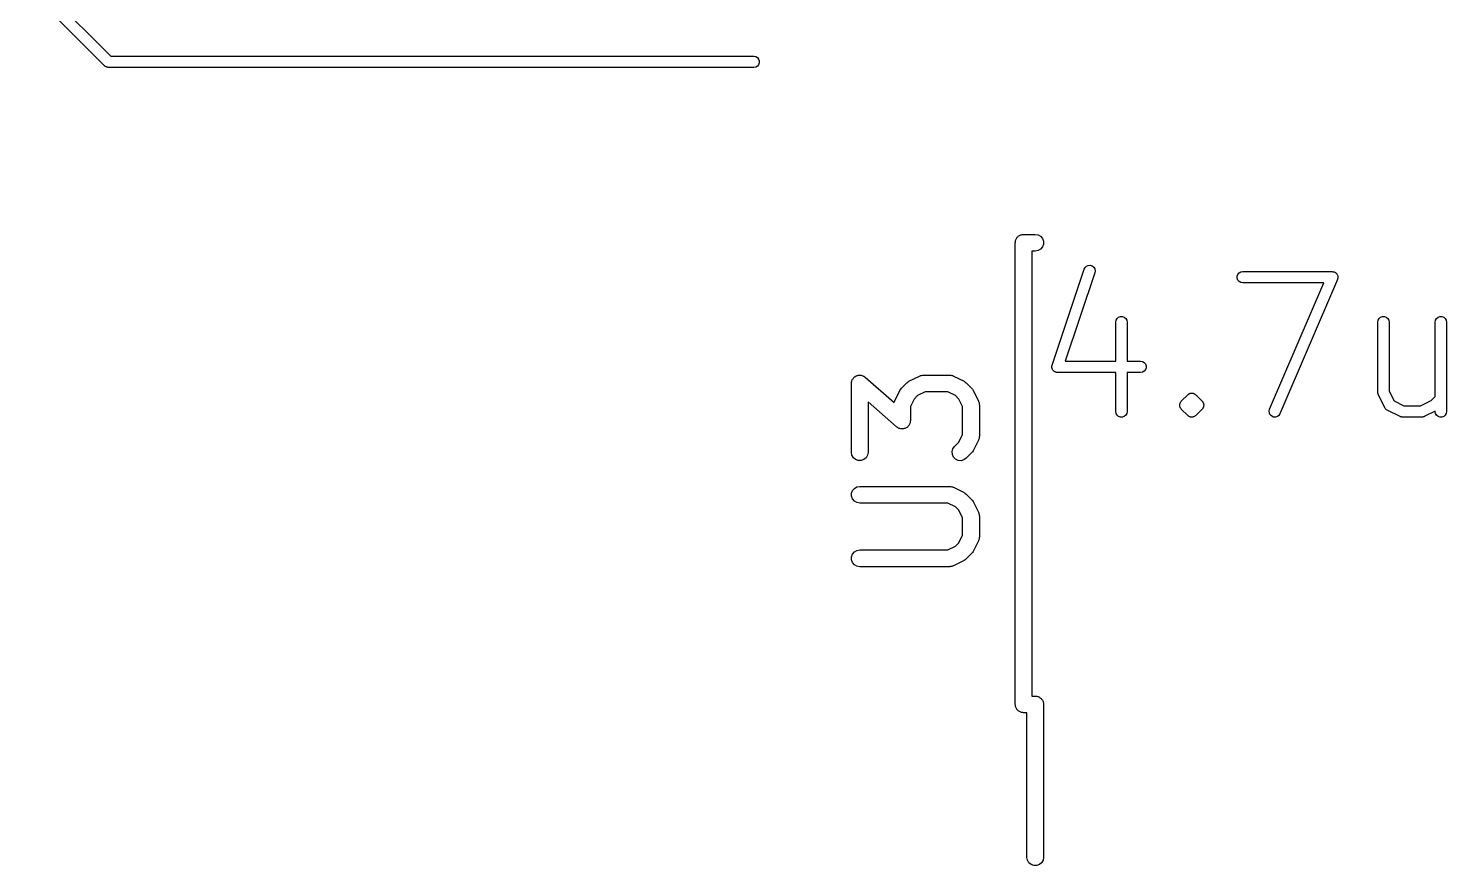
# Model space of a CAD drawing. Extents: x -2.2 to 75.9, y -81.1 to 9.2.
# Drawn here: x 5.98 to 18.73, y -42.52 to -35 of the extents above; entities that cross this region are included whole.
import ezdxf

# ---------------------------------------------------------------- set-up
doc = ezdxf.new("R2010")
doc.units = 0
doc.header["$MEASUREMENT"] = 0
doc.layers.add('BLACK', color=7, linetype='CONTINUOUS')

msp = doc.modelspace()

# ---------------------------------------------------------------- linework, layer by layer
at = {"layer": 'Black'}
for p, q in [((6.66464, -35.3354), (5.97929, -34.65)), ((6.03536, -34.5646), (6.72071, -35.25)), ((6.72071, -35.25), (12.5, -35.25)), ((12.5, -35.25), (12.5171, -35.253)), ((12.5171, -35.253), (12.5321, -35.2617)), ((12.5321, -35.2617), (12.5433, -35.275)), ((12.5433, -35.275), (12.5492, -35.2913)), ((12.5492, -35.3087), (12.5433, -35.325)), ((12.5492, -35.2913), (12.5492, -35.3087)), ((6.66645, -35.3366), (6.66464, -35.3354)), ((6.66786, -35.3383), (6.66645, -35.3366)), ((6.67352, -35.3416), (6.66786, -35.3383)), ((6.67887, -35.3453), (6.67352, -35.3416)), ((6.68099, -35.3459), (6.67887, -35.3453)), ((6.6829, -35.347), (6.68099, -35.3459)), ((6.68934, -35.3481), (6.6829, -35.347)), ((6.69564, -35.3498), (6.68934, -35.3481)), ((6.69783, -35.3496), (6.69564, -35.3498)), ((6.7, -35.35), (6.69783, -35.3496)), ((12.5, -35.35), (6.7, -35.35)), ((12.5171, -35.347), (12.5, -35.35)), ((12.5321, -35.3383), (12.5171, -35.347)), ((12.5433, -35.325), (12.5321, -35.3383)), ((14.85, -36.925), (14.8511, -36.9185)), ((14.85, -41.075), (14.85, -36.925)), ((14.8511, -36.912), (14.8534, -36.9058)), ((14.8511, -36.9185), (14.8511, -36.912)), ((14.8534, -36.9058), (14.8545, -36.8993)), ((14.8545, -36.8993), (14.8578, -36.8937)), ((14.8578, -36.8937), (14.86, -36.8875)), ((14.86, -36.8875), (14.8643, -36.8825)), ((14.8643, -36.8825), (14.8675, -36.8768)), ((14.8675, -36.8768), (14.8726, -36.8726)), ((14.8726, -36.8726), (14.8768, -36.8675)), ((14.8768, -36.8675), (14.8825, -36.8643)), ((14.8825, -36.8643), (14.8875, -36.86)), ((14.8875, -36.86), (14.8937, -36.8578)), ((14.8937, -36.8578), (14.8993, -36.8545)), ((14.8993, -36.8545), (14.9058, -36.8534)), ((14.9058, -36.8534), (14.912, -36.8511)), ((14.912, -36.8511), (14.9185, -36.8511)), ((14.9185, -36.8511), (14.925, -36.85)), ((14.925, -36.85), (15.03, -36.85)), ((15.03, -36.85), (15.0557, -36.8545)), ((15.0557, -36.8545), (15.0782, -36.8675)), ((15.0782, -36.8675), (15.095, -36.8875)), ((15.095, -36.9625), (15.0782, -36.9825)), ((15.095, -36.8875), (15.1039, -36.912)), ((15.1039, -36.938), (15.095, -36.9625)), ((15.1039, -36.912), (15.1039, -36.938)), ((15.03, -37), (15, -37)), ((15, -37), (15, -41)), ((15.0557, -36.9955), (15.03, -37)), ((15.0782, -36.9825), (15.0557, -36.9955)), ((15.1816, -38.0243), (15.4689, -37.1625)), ((15.5653, -37.1947), (15.3003, -37.9896)), ((15.4689, -37.1625), (15.4773, -37.147)), ((15.4773, -37.147), (15.4905, -37.1353)), ((15.4905, -37.1353), (15.5069, -37.1288)), ((15.5069, -37.1288), (15.5245, -37.1283)), ((15.5245, -37.1283), (15.5413, -37.1339)), ((15.5413, -37.1339), (15.5551, -37.1449)), ((15.5551, -37.1449), (15.5643, -37.1599)), ((15.5643, -37.1599), (15.5679, -37.1772)), ((15.5679, -37.1772), (15.5653, -37.1947)), ((16.8459, -37.2272), (16.8519, -37.2106)), ((16.8519, -37.2106), (16.8633, -37.1971)), ((16.8633, -37.1971), (16.8786, -37.1883)), ((16.8786, -37.1883), (16.8959, -37.1852)), ((16.8959, -37.1852), (17.7003, -37.1852)), ((17.7003, -37.1852), (17.706, -37.1863)), ((17.706, -37.1863), (17.7119, -37.1866)), ((17.7119, -37.1866), (17.7146, -37.1878)), ((17.7146, -37.1878), (17.7176, -37.1883)), ((17.7176, -37.1883), (17.7227, -37.1912)), ((17.7227, -37.1912), (17.7281, -37.1935)), ((17.7281, -37.1935), (17.7303, -37.1956)), ((17.7303, -37.1956), (17.7329, -37.1971)), ((17.7329, -37.1971), (17.7367, -37.2016)), ((17.7367, -37.2016), (17.7409, -37.2056)), ((17.7409, -37.2056), (17.7423, -37.2083)), ((17.7423, -37.2083), (17.7443, -37.2106)), ((17.7443, -37.2106), (17.7463, -37.2161)), ((17.7463, -37.2161), (17.7489, -37.2214)), ((17.7489, -37.2214), (17.7493, -37.2244)), ((17.7493, -37.2244), (17.7503, -37.2272)), ((16.8459, -37.2449), (16.8459, -37.2272)), ((16.8519, -37.2614), (16.8459, -37.2449)), ((16.8633, -37.275), (16.8519, -37.2614)), ((16.8786, -37.2838), (16.8633, -37.275)), ((16.8959, -37.2868), (16.8786, -37.2838)), ((17.6232, -37.2868), (16.8959, -37.2868)), ((17.1365, -38.4225), (17.6232, -37.2868)), ((17.747, -37.2561), (17.2299, -38.4626)), ((17.7483, -37.2504), (17.747, -37.2561)), ((17.7503, -37.2449), (17.7483, -37.2504)), ((17.7503, -37.2272), (17.7503, -37.2331)), ((17.7503, -37.2331), (17.751, -37.2389)), ((17.751, -37.2389), (17.7503, -37.2418)), ((17.7503, -37.2418), (17.7503, -37.2449)), ((15.7566, -37.6208), (15.7654, -37.6056)), ((15.7654, -37.6056), (15.7789, -37.5942)), ((15.7789, -37.5942), (15.7955, -37.5882)), ((15.7955, -37.5882), (15.8132, -37.5882)), ((15.8132, -37.5882), (15.8297, -37.5942)), ((15.8297, -37.5942), (15.8432, -37.6056)), ((15.8432, -37.6056), (15.8521, -37.6208)), ((18.1121, -37.6208), (18.121, -37.6056)), ((18.121, -37.6056), (18.1345, -37.5942)), ((18.1345, -37.5942), (18.1511, -37.5882)), ((18.1511, -37.5882), (18.1687, -37.5882)), ((18.1687, -37.5882), (18.1853, -37.5942)), ((18.1853, -37.5942), (18.1988, -37.6056)), ((18.1988, -37.6056), (18.2076, -37.6208)), ((18.6292, -37.6208), (18.638, -37.6056)), ((18.638, -37.6056), (18.6516, -37.5942)), ((18.6516, -37.5942), (18.6681, -37.5882)), ((18.6681, -37.5882), (18.6858, -37.5882)), ((18.6858, -37.5882), (18.7024, -37.5942)), ((18.7024, -37.5942), (18.7159, -37.6056)), ((18.7159, -37.6056), (18.7247, -37.6208)), ((15.7535, -37.6382), (15.7566, -37.6208)), ((15.7535, -37.9896), (15.7535, -37.6382)), ((15.8521, -37.6208), (15.8551, -37.6382)), ((15.8551, -37.6382), (15.8551, -37.9896)), ((18.1091, -37.6382), (18.1121, -37.6208)), ((18.1091, -38.2702), (18.1091, -37.6382)), ((18.2076, -37.6208), (18.2107, -37.6382)), ((18.2107, -37.6382), (18.2107, -38.2582)), ((18.6262, -37.6382), (18.6292, -37.6208)), ((18.6262, -38.3066), (18.6262, -37.6382)), ((18.7247, -37.6208), (18.7278, -37.6382)), ((18.7278, -37.6382), (18.7278, -38.4425)), ((15.3003, -37.9896), (15.7535, -37.9896)), ((15.8551, -37.9896), (15.9767, -37.9896)), ((15.9767, -37.9896), (15.9941, -37.9926)), ((13.4339, -38.1186), (13.4394, -38.1166)), ((13.4394, -38.1166), (13.4467, -38.1166)), ((13.4467, -38.1166), (13.4539, -38.1155)), ((13.4539, -38.1155), (13.4596, -38.1166)), ((13.4596, -38.1166), (13.4654, -38.1166)), ((13.4654, -38.1166), (13.4723, -38.1191)), ((14.0068, -38.1185), (14.0152, -38.116)), ((14.0152, -38.116), (14.0196, -38.1162)), ((14.0196, -38.1162), (14.0238, -38.1155)), ((14.0238, -38.1155), (14.2619, -38.1155)), ((14.2619, -38.1155), (14.2662, -38.1162)), ((14.2662, -38.1162), (14.2705, -38.116)), ((14.2705, -38.116), (14.2789, -38.1185)), ((15.179, -38.0418), (15.1798, -38.0367)), ((15.1798, -38.0454), (15.179, -38.0418)), ((15.1798, -38.0316), (15.1811, -38.028)), ((15.1798, -38.0367), (15.1798, -38.0316)), ((15.1798, -38.0492), (15.1798, -38.0454)), ((15.1815, -38.054), (15.1798, -38.0492)), ((15.1811, -38.028), (15.1816, -38.0243)), ((15.1826, -38.0591), (15.1815, -38.054)), ((15.1845, -38.0623), (15.1826, -38.0591)), ((15.1858, -38.0658), (15.1845, -38.0623)), ((15.1891, -38.0697), (15.1858, -38.0658)), ((15.1918, -38.0741), (15.1891, -38.0697)), ((15.1947, -38.0764), (15.1918, -38.0741)), ((15.1972, -38.0793), (15.1947, -38.0764)), ((15.2016, -38.0819), (15.1972, -38.0793)), ((15.2056, -38.0851), (15.2016, -38.0819)), ((15.2092, -38.0862), (15.2056, -38.0851)), ((15.2124, -38.0881), (15.2092, -38.0862)), ((15.2175, -38.089), (15.2124, -38.0881)), ((15.2224, -38.0906), (15.2175, -38.089)), ((15.2261, -38.0905), (15.2224, -38.0906)), ((15.2298, -38.0912), (15.2261, -38.0905)), ((15.7535, -38.0912), (15.2298, -38.0912)), ((15.7535, -38.4425), (15.7535, -38.0912)), ((15.9767, -38.0912), (15.8551, -38.0912)), ((15.8551, -38.0912), (15.8551, -38.4425)), ((15.9941, -38.0881), (15.9767, -38.0912)), ((15.9941, -37.9926), (16.0093, -38.0015)), ((16.0093, -38.0793), (15.9941, -38.0881)), ((16.0093, -38.0015), (16.0207, -38.015)), ((16.0207, -38.0658), (16.0093, -38.0793)), ((16.0207, -38.015), (16.0267, -38.0316)), ((16.0267, -38.0492), (16.0207, -38.0658)), ((16.0267, -38.0316), (16.0267, -38.0492)), ((13.3774, -38.1905), (13.3787, -38.1833)), ((13.3774, -38.8095), (13.3774, -38.1905)), ((13.3787, -38.1833), (13.3788, -38.1759)), ((13.3788, -38.1759), (13.3809, -38.1705)), ((13.3809, -38.1705), (13.3819, -38.1648)), ((13.3819, -38.1648), (13.3856, -38.1585)), ((13.3856, -38.1585), (13.3882, -38.1516)), ((13.3882, -38.1516), (13.392, -38.1473)), ((13.392, -38.1473), (13.3949, -38.1423)), ((13.3949, -38.1423), (13.4005, -38.1376)), ((13.4005, -38.1376), (13.4054, -38.132)), ((13.4054, -38.132), (13.4104, -38.1292)), ((13.4104, -38.1292), (13.4149, -38.1255)), ((13.4149, -38.1255), (13.4218, -38.123)), ((13.4218, -38.123), (13.4282, -38.1195)), ((13.4282, -38.1195), (13.4339, -38.1186)), ((13.4723, -38.1191), (13.4795, -38.1205)), ((13.4795, -38.1205), (13.4844, -38.1235)), ((13.4844, -38.1235), (13.4899, -38.1255)), ((13.4899, -38.1255), (13.4955, -38.1302)), ((13.4955, -38.1302), (13.5018, -38.134)), ((13.5018, -38.134), (13.7618, -38.3615)), ((13.8139, -38.2522), (13.821, -38.2425)), ((13.821, -38.2425), (13.8279, -38.2327)), ((13.8279, -38.2327), (13.8755, -38.1851)), ((13.8755, -38.1851), (13.8854, -38.1782)), ((13.8854, -38.1782), (13.895, -38.171)), ((13.895, -38.171), (13.9903, -38.1234)), ((13.9903, -38.1234), (13.9944, -38.1222)), ((13.9944, -38.1222), (13.9982, -38.12)), ((13.9982, -38.12), (14.0068, -38.1185)), ((14.2789, -38.1185), (14.2876, -38.12)), ((14.2876, -38.12), (14.2913, -38.1222)), ((14.2913, -38.1222), (14.2954, -38.1234)), ((14.2954, -38.1234), (14.3907, -38.171)), ((14.3907, -38.171), (14.4003, -38.1782)), ((14.4003, -38.1782), (14.4102, -38.1851)), ((14.4102, -38.1851), (14.4578, -38.2327)), ((14.4578, -38.2327), (14.4647, -38.2425)), ((14.4647, -38.2425), (14.4718, -38.2522)), ((13.7839, -38.5803), (13.5274, -38.3558)), ((13.5274, -38.3558), (13.5274, -38.8095)), ((13.7618, -38.3615), (13.7629, -38.3553)), ((13.7629, -38.3553), (13.765, -38.3516)), ((13.765, -38.3516), (13.7663, -38.3474)), ((13.7663, -38.3474), (13.8139, -38.2522)), ((13.9426, -38.3301), (13.9083, -38.3987)), ((13.973, -38.2997), (13.9426, -38.3301)), ((14.0415, -38.2655), (13.973, -38.2997)), ((14.2442, -38.2655), (14.0415, -38.2655)), ((14.3127, -38.2997), (14.2442, -38.2655)), ((14.3431, -38.3301), (14.3127, -38.2997)), ((14.3774, -38.3987), (14.3431, -38.3301)), ((14.4718, -38.2522), (14.5195, -38.3474)), ((14.5195, -38.3474), (14.5207, -38.3516)), ((14.5207, -38.3516), (14.5229, -38.3553)), ((14.5229, -38.3553), (14.5244, -38.364)), ((14.5244, -38.364), (14.5269, -38.3724)), ((14.5269, -38.3724), (14.5266, -38.3767)), ((16.3294, -38.3764), (16.3298, -38.3719)), ((16.3298, -38.3719), (16.3317, -38.3679)), ((16.3317, -38.3679), (16.3328, -38.3636)), ((16.3328, -38.3636), (16.3354, -38.36)), ((16.3354, -38.36), (16.3372, -38.356)), ((16.3372, -38.356), (16.3404, -38.3528)), ((16.3404, -38.3528), (16.3429, -38.3492)), ((16.3429, -38.3492), (16.4004, -38.2917)), ((16.4004, -38.2917), (16.404, -38.2892)), ((16.404, -38.2892), (16.4072, -38.286)), ((16.4072, -38.286), (16.4092, -38.2851)), ((16.4092, -38.2851), (16.4109, -38.2836)), ((16.4109, -38.2836), (16.413, -38.2829)), ((16.413, -38.2829), (16.4148, -38.2816)), ((16.4148, -38.2816), (16.4191, -38.2805)), ((16.4191, -38.2805), (16.4232, -38.2786)), ((16.4232, -38.2786), (16.4254, -38.2784)), ((16.4254, -38.2784), (16.4275, -38.2776)), ((16.4275, -38.2776), (16.4297, -38.2776)), ((16.4297, -38.2776), (16.4319, -38.277)), ((16.4319, -38.277), (16.4363, -38.2774)), ((16.4363, -38.2774), (16.4407, -38.277)), ((16.4407, -38.277), (16.4429, -38.2776)), ((16.4429, -38.2776), (16.4451, -38.2776)), ((16.4451, -38.2776), (16.4472, -38.2784)), ((16.4472, -38.2784), (16.4495, -38.2786)), ((16.4495, -38.2786), (16.4535, -38.2805)), ((16.4535, -38.2805), (16.4578, -38.2816)), ((16.4578, -38.2816), (16.4596, -38.2829)), ((16.4596, -38.2829), (16.4617, -38.2836)), ((16.4617, -38.2836), (16.4634, -38.2851)), ((16.4634, -38.2851), (16.4654, -38.286)), ((16.4654, -38.286), (16.4686, -38.2892)), ((16.4686, -38.2892), (16.4722, -38.2917)), ((16.4722, -38.2917), (16.5297, -38.3492)), ((16.5297, -38.3492), (16.5322, -38.3528)), ((16.5322, -38.3528), (16.5354, -38.356)), ((16.5354, -38.356), (16.5373, -38.36)), ((16.5373, -38.36), (16.5398, -38.3636)), ((16.5398, -38.3636), (16.541, -38.3679)), ((16.541, -38.3679), (16.5428, -38.3719)), ((16.5428, -38.3719), (16.5432, -38.3764)), ((18.1096, -38.2731), (18.1091, -38.2702)), ((18.1094, -38.276), (18.1096, -38.2731)), ((18.1111, -38.2817), (18.1094, -38.276)), ((18.1121, -38.2876), (18.1111, -38.2817)), ((18.1136, -38.2901), (18.1121, -38.2876)), ((18.1144, -38.2929), (18.1136, -38.2901)), ((18.1719, -38.4078), (18.1144, -38.2929)), ((18.2107, -38.2582), (18.2552, -38.3472)), ((18.2552, -38.3472), (18.3442, -38.3917)), ((18.4926, -38.3917), (18.5894, -38.3433)), ((18.5894, -38.3433), (18.6262, -38.3066)), ((13.9083, -38.3987), (13.9083, -38.5238)), ((14.3774, -38.649), (14.3774, -38.3987)), ((14.5266, -38.3767), (14.5274, -38.381)), ((14.5274, -38.381), (14.5274, -38.6667)), ((15.7566, -38.4599), (15.7535, -38.4425)), ((15.7654, -38.4752), (15.7566, -38.4599)), ((15.7789, -38.4865), (15.7654, -38.4752)), ((15.7955, -38.4926), (15.7789, -38.4865)), ((15.8132, -38.4926), (15.7955, -38.4926)), ((15.8297, -38.4865), (15.8132, -38.4926)), ((15.8432, -38.4752), (15.8297, -38.4865)), ((15.8521, -38.4599), (15.8432, -38.4752)), ((15.8551, -38.4425), (15.8521, -38.4599)), ((16.3283, -38.3807), (16.3294, -38.3764)), ((16.3286, -38.3851), (16.3283, -38.3807)), ((16.3283, -38.3895), (16.3286, -38.3851)), ((16.3294, -38.3938), (16.3283, -38.3895)), ((16.3298, -38.3982), (16.3294, -38.3938)), ((16.3317, -38.4023), (16.3298, -38.3982)), ((16.3328, -38.4066), (16.3317, -38.4023)), ((16.3354, -38.4102), (16.3328, -38.4066)), ((16.3372, -38.4142), (16.3354, -38.4102)), ((16.3404, -38.4174), (16.3372, -38.4142)), ((16.3429, -38.421), (16.3404, -38.4174)), ((16.4004, -38.4785), (16.3429, -38.421)), ((16.404, -38.481), (16.4004, -38.4785)), ((16.4072, -38.4842), (16.404, -38.481)), ((16.4092, -38.4851), (16.4072, -38.4842)), ((16.4109, -38.4865), (16.4092, -38.4851)), ((16.413, -38.4873), (16.4109, -38.4865)), ((16.4148, -38.4886), (16.413, -38.4873)), ((16.4191, -38.4897), (16.4148, -38.4886)), ((16.4232, -38.4916), (16.4191, -38.4897)), ((16.4254, -38.4918), (16.4232, -38.4916)), ((16.4275, -38.4926), (16.4254, -38.4918)), ((16.4297, -38.4926), (16.4275, -38.4926)), ((16.4319, -38.4932), (16.4297, -38.4926)), ((16.4363, -38.4928), (16.4319, -38.4932)), ((16.4407, -38.4932), (16.4363, -38.4928)), ((16.4429, -38.4926), (16.4407, -38.4932)), ((16.4451, -38.4926), (16.4429, -38.4926)), ((16.4472, -38.4918), (16.4451, -38.4926)), ((16.4495, -38.4916), (16.4472, -38.4918)), ((16.4535, -38.4897), (16.4495, -38.4916)), ((16.4578, -38.4886), (16.4535, -38.4897)), ((16.4596, -38.4873), (16.4578, -38.4886)), ((16.4617, -38.4865), (16.4596, -38.4873)), ((16.4634, -38.4851), (16.4617, -38.4865)), ((16.4654, -38.4842), (16.4634, -38.4851)), ((16.4686, -38.481), (16.4654, -38.4842)), ((16.4722, -38.4785), (16.4686, -38.481)), ((16.5297, -38.421), (16.4722, -38.4785)), ((16.5322, -38.4174), (16.5297, -38.421)), ((16.5354, -38.4142), (16.5322, -38.4174)), ((16.5373, -38.4102), (16.5354, -38.4142)), ((16.5398, -38.4066), (16.5373, -38.4102)), ((16.541, -38.4023), (16.5398, -38.4066)), ((16.5428, -38.3982), (16.541, -38.4023)), ((16.5432, -38.3938), (16.5428, -38.3982)), ((16.5432, -38.3764), (16.5444, -38.3807)), ((16.5444, -38.3895), (16.5432, -38.3938)), ((16.5444, -38.3807), (16.544, -38.3851)), ((16.544, -38.3851), (16.5444, -38.3895)), ((17.1325, -38.4397), (17.1365, -38.4225)), ((17.1346, -38.4572), (17.1325, -38.4397)), ((17.1425, -38.473), (17.1346, -38.4572)), ((17.1554, -38.4851), (17.1425, -38.473)), ((17.1716, -38.492), (17.1554, -38.4851)), ((17.1892, -38.493), (17.1716, -38.492)), ((17.2061, -38.4879), (17.1892, -38.493)), ((17.2202, -38.4773), (17.2061, -38.4879)), ((17.2299, -38.4626), (17.2202, -38.4773)), ((18.1763, -38.4138), (18.1719, -38.4078)), ((18.1804, -38.42), (18.1763, -38.4138)), ((18.1816, -38.4209), (18.1804, -38.42)), ((18.1824, -38.422), (18.1816, -38.4209)), ((18.1886, -38.4261), (18.1824, -38.422)), ((18.1946, -38.4305), (18.1886, -38.4261)), ((18.3095, -38.488), (18.1946, -38.4305)), ((18.3123, -38.4888), (18.3095, -38.488)), ((18.3149, -38.4903), (18.3123, -38.4888)), ((18.3207, -38.4913), (18.3149, -38.4903)), ((18.3264, -38.493), (18.3207, -38.4913)), ((18.3294, -38.4928), (18.3264, -38.493)), ((18.3322, -38.4933), (18.3294, -38.4928)), ((18.5046, -38.4933), (18.3322, -38.4933)), ((18.3442, -38.3917), (18.4926, -38.3917)), ((18.5075, -38.4928), (18.5046, -38.4933)), ((18.5104, -38.493), (18.5075, -38.4928)), ((18.5161, -38.4913), (18.5104, -38.493)), ((18.522, -38.4903), (18.5161, -38.4913)), ((18.5245, -38.4888), (18.522, -38.4903)), ((18.5273, -38.488), (18.5245, -38.4888)), ((18.6262, -38.4386), (18.5273, -38.488)), ((18.6262, -38.4425), (18.6262, -38.4386)), ((18.6292, -38.4599), (18.6262, -38.4425)), ((18.638, -38.4752), (18.6292, -38.4599)), ((18.6516, -38.4865), (18.638, -38.4752)), ((18.6681, -38.4926), (18.6516, -38.4865)), ((18.6858, -38.4926), (18.6681, -38.4926)), ((18.7024, -38.4865), (18.6858, -38.4926)), ((18.7159, -38.4752), (18.7024, -38.4865)), ((18.7247, -38.4599), (18.7159, -38.4752)), ((18.7278, -38.4425), (18.7247, -38.4599)), ((13.7902, -38.584), (13.7839, -38.5803)), ((13.7958, -38.5888), (13.7902, -38.584)), ((13.8013, -38.5907), (13.7958, -38.5888)), ((13.8062, -38.5937), (13.8013, -38.5907)), ((13.8134, -38.5952), (13.8062, -38.5937)), ((13.8203, -38.5977), (13.8134, -38.5952)), ((13.8261, -38.5977), (13.8203, -38.5977)), ((13.8318, -38.5988), (13.8261, -38.5977)), ((13.839, -38.5977), (13.8318, -38.5988)), ((13.8464, -38.5977), (13.839, -38.5977)), ((13.8518, -38.5957), (13.8464, -38.5977)), ((13.8575, -38.5948), (13.8518, -38.5957)), ((13.8639, -38.5913), (13.8575, -38.5948)), ((13.8708, -38.5888), (13.8639, -38.5913)), ((13.8753, -38.585), (13.8708, -38.5888)), ((13.8803, -38.5822), (13.8753, -38.585)), ((13.8852, -38.5767), (13.8803, -38.5822)), ((13.8908, -38.572), (13.8852, -38.5767)), ((13.8937, -38.567), (13.8908, -38.572)), ((13.8975, -38.5626), (13.8937, -38.567)), ((13.9001, -38.5558), (13.8975, -38.5626)), ((13.9038, -38.5495), (13.9001, -38.5558)), ((13.9048, -38.5438), (13.9038, -38.5495)), ((13.9069, -38.5384), (13.9048, -38.5438)), ((13.9071, -38.531), (13.9069, -38.5384)), ((13.9083, -38.5238), (13.9071, -38.531)), ((14.3041, -38.7565), (14.3431, -38.7175)), ((14.3431, -38.7175), (14.3774, -38.649)), ((14.5195, -38.7002), (14.4718, -38.7954)), ((14.5207, -38.6961), (14.5195, -38.7002)), ((14.5229, -38.6923), (14.5207, -38.6961)), ((14.5244, -38.6837), (14.5229, -38.6923)), ((14.5269, -38.6752), (14.5244, -38.6837)), ((14.5274, -38.6667), (14.5266, -38.6709)), ((14.5266, -38.6709), (14.5269, -38.6752)), ((13.3819, -38.8352), (13.3774, -38.8095)), ((13.3949, -38.8577), (13.3819, -38.8352)), ((13.4149, -38.8745), (13.3949, -38.8577)), ((13.4394, -38.8834), (13.4149, -38.8745)), ((13.4899, -38.8745), (13.4654, -38.8834)), ((13.5098, -38.8577), (13.4899, -38.8745)), ((13.5229, -38.8352), (13.5098, -38.8577)), ((13.5274, -38.8095), (13.5229, -38.8352)), ((14.2824, -38.803), (14.2892, -38.7778)), ((14.2847, -38.8289), (14.2824, -38.803)), ((14.2957, -38.8525), (14.2847, -38.8289)), ((14.2892, -38.7778), (14.3041, -38.7565)), ((14.3141, -38.871), (14.2957, -38.8525)), ((14.3377, -38.882), (14.3141, -38.871)), ((14.3637, -38.8842), (14.3377, -38.882)), ((14.3888, -38.8775), (14.3637, -38.8842)), ((14.4102, -38.8626), (14.3888, -38.8775)), ((14.4578, -38.8149), (14.4102, -38.8626)), ((14.4647, -38.8051), (14.4578, -38.8149)), ((14.4718, -38.7954), (14.4647, -38.8051)), ((13.4654, -38.8834), (13.4394, -38.8834)), ((13.3874, -39.153), (13.4042, -39.133)), ((13.4042, -39.133), (13.4267, -39.12)), ((13.4267, -39.12), (13.4524, -39.1155)), ((13.4524, -39.1155), (14.2619, -39.1155)), ((14.2619, -39.1155), (14.2662, -39.1162)), ((14.2662, -39.1162), (14.2705, -39.116)), ((14.2705, -39.116), (14.2789, -39.1185)), ((14.2789, -39.1185), (14.2876, -39.12)), ((14.2876, -39.12), (14.2913, -39.1222)), ((14.2913, -39.1222), (14.2954, -39.1234)), ((14.2954, -39.1234), (14.3907, -39.171)), ((13.3785, -39.1775), (13.3874, -39.153)), ((13.3785, -39.2035), (13.3785, -39.1775)), ((13.3874, -39.228), (13.3785, -39.2035)), ((13.4042, -39.2479), (13.3874, -39.228)), ((13.4267, -39.261), (13.4042, -39.2479)), ((13.4524, -39.2655), (13.4267, -39.261)), ((14.3907, -39.171), (14.4003, -39.1782)), ((14.4003, -39.1782), (14.4102, -39.1851)), ((14.4102, -39.1851), (14.4578, -39.2327)), ((14.4578, -39.2327), (14.4647, -39.2425)), ((14.4647, -39.2425), (14.4718, -39.2522)), ((14.4718, -39.2522), (14.5195, -39.3474)), ((14.2442, -39.2655), (13.4524, -39.2655)), ((14.3127, -39.2997), (14.2442, -39.2655)), ((14.3431, -39.3301), (14.3127, -39.2997)), ((14.3774, -39.3987), (14.3431, -39.3301)), ((14.5195, -39.3474), (14.5207, -39.3516)), ((14.5207, -39.3516), (14.5229, -39.3553)), ((14.5229, -39.3553), (14.5244, -39.364)), ((14.5244, -39.364), (14.5269, -39.3724)), ((14.5269, -39.3724), (14.5266, -39.3767)), ((14.5266, -39.3767), (14.5274, -39.381)), ((14.5274, -39.381), (14.5274, -39.5714)), ((14.3774, -39.5537), (14.3774, -39.3987)), ((14.3127, -39.6526), (14.3431, -39.6222)), ((14.3431, -39.6222), (14.3774, -39.5537)), ((14.5195, -39.605), (14.4718, -39.7002)), ((14.5207, -39.6008), (14.5195, -39.605)), ((14.5229, -39.5971), (14.5207, -39.6008)), ((14.5244, -39.5884), (14.5229, -39.5971)), ((14.5269, -39.58), (14.5244, -39.5884)), ((14.5274, -39.5714), (14.5266, -39.5757)), ((14.5266, -39.5757), (14.5269, -39.58)), ((13.3785, -39.7489), (13.3874, -39.7244)), ((13.3785, -39.7749), (13.3785, -39.7489)), ((13.3874, -39.7994), (13.3785, -39.7749)), ((13.3874, -39.7244), (13.4042, -39.7045)), ((13.4042, -39.7045), (13.4267, -39.6914)), ((13.4267, -39.6914), (13.4524, -39.6869)), ((13.4524, -39.6869), (14.2442, -39.6869)), ((14.2442, -39.6869), (14.3127, -39.6526)), ((14.4003, -39.7742), (14.3907, -39.7814)), ((14.4102, -39.7673), (14.4003, -39.7742)), ((14.4578, -39.7197), (14.4102, -39.7673)), ((14.4647, -39.7099), (14.4578, -39.7197)), ((14.4718, -39.7002), (14.4647, -39.7099)), ((13.4042, -39.8194), (13.3874, -39.7994)), ((13.4267, -39.8324), (13.4042, -39.8194)), ((13.4524, -39.8369), (13.4267, -39.8324)), ((14.2619, -39.8369), (13.4524, -39.8369)), ((14.2662, -39.8362), (14.2619, -39.8369)), ((14.2705, -39.8364), (14.2662, -39.8362)), ((14.2789, -39.8339), (14.2705, -39.8364)), ((14.2876, -39.8324), (14.2789, -39.8339)), ((14.2913, -39.8302), (14.2876, -39.8324)), ((14.2954, -39.829), (14.2913, -39.8302)), ((14.3907, -39.7814), (14.2954, -39.829)), ((15, -41), (15.03, -41)), ((15.03, -41), (15.0365, -41.0011)), ((15.0365, -41.0011), (15.043, -41.0011)), ((15.043, -41.0011), (15.0492, -41.0034)), ((15.0492, -41.0034), (15.0557, -41.0045)), ((15.0557, -41.0045), (15.0613, -41.0078)), ((15.0613, -41.0078), (15.0675, -41.01)), ((15.0675, -41.01), (15.0725, -41.0143)), ((15.0725, -41.0143), (15.0782, -41.0175)), ((15.0782, -41.0175), (15.0824, -41.0226)), ((15.0824, -41.0226), (15.0875, -41.0268)), ((15.0875, -41.0268), (15.0907, -41.0325)), ((15.0907, -41.0325), (15.095, -41.0375)), ((15.095, -41.0375), (15.0972, -41.0437)), ((15.0972, -41.0437), (15.1005, -41.0493)), ((15.1005, -41.0493), (15.1016, -41.0558)), ((14.8511, -41.0815), (14.85, -41.075)), ((14.8511, -41.088), (14.8511, -41.0815)), ((14.8534, -41.0942), (14.8511, -41.088)), ((14.8545, -41.1007), (14.8534, -41.0942)), ((14.8578, -41.1063), (14.8545, -41.1007)), ((14.86, -41.1125), (14.8578, -41.1063)), ((14.8643, -41.1175), (14.86, -41.1125)), ((14.8675, -41.1232), (14.8643, -41.1175)), ((14.8726, -41.1274), (14.8675, -41.1232)), ((14.8768, -41.1325), (14.8726, -41.1274)), ((14.8825, -41.1357), (14.8768, -41.1325)), ((14.8875, -41.14), (14.8825, -41.1357)), ((14.8937, -41.1422), (14.8875, -41.14)), ((14.8993, -41.1455), (14.8937, -41.1422)), ((14.9058, -41.1466), (14.8993, -41.1455)), ((14.912, -41.1489), (14.9058, -41.1466)), ((14.9185, -41.1489), (14.912, -41.1489)), ((14.925, -41.15), (14.9185, -41.1489)), ((14.955, -41.15), (14.925, -41.15)), ((14.955, -42.45), (14.955, -41.15)), ((15.1016, -41.0558), (15.1039, -41.062)), ((15.1039, -41.062), (15.1039, -41.0685)), ((15.1039, -41.0685), (15.105, -41.075)), ((15.105, -41.075), (15.105, -42.45)), ((14.9595, -42.4757), (14.955, -42.45)), ((15.105, -42.45), (15.1005, -42.4757)), ((14.9725, -42.4982), (14.9595, -42.4757)), ((14.9925, -42.515), (14.9725, -42.4982)), ((15.017, -42.5239), (14.9925, -42.515)), ((15.043, -42.5239), (15.017, -42.5239)), ((15.0675, -42.515), (15.043, -42.5239)), ((15.0875, -42.4982), (15.0675, -42.515)), ((15.1005, -42.4757), (15.0875, -42.4982))]:
    msp.add_line(p, q, dxfattribs=at)

doc.saveas('drawing.dxf')
